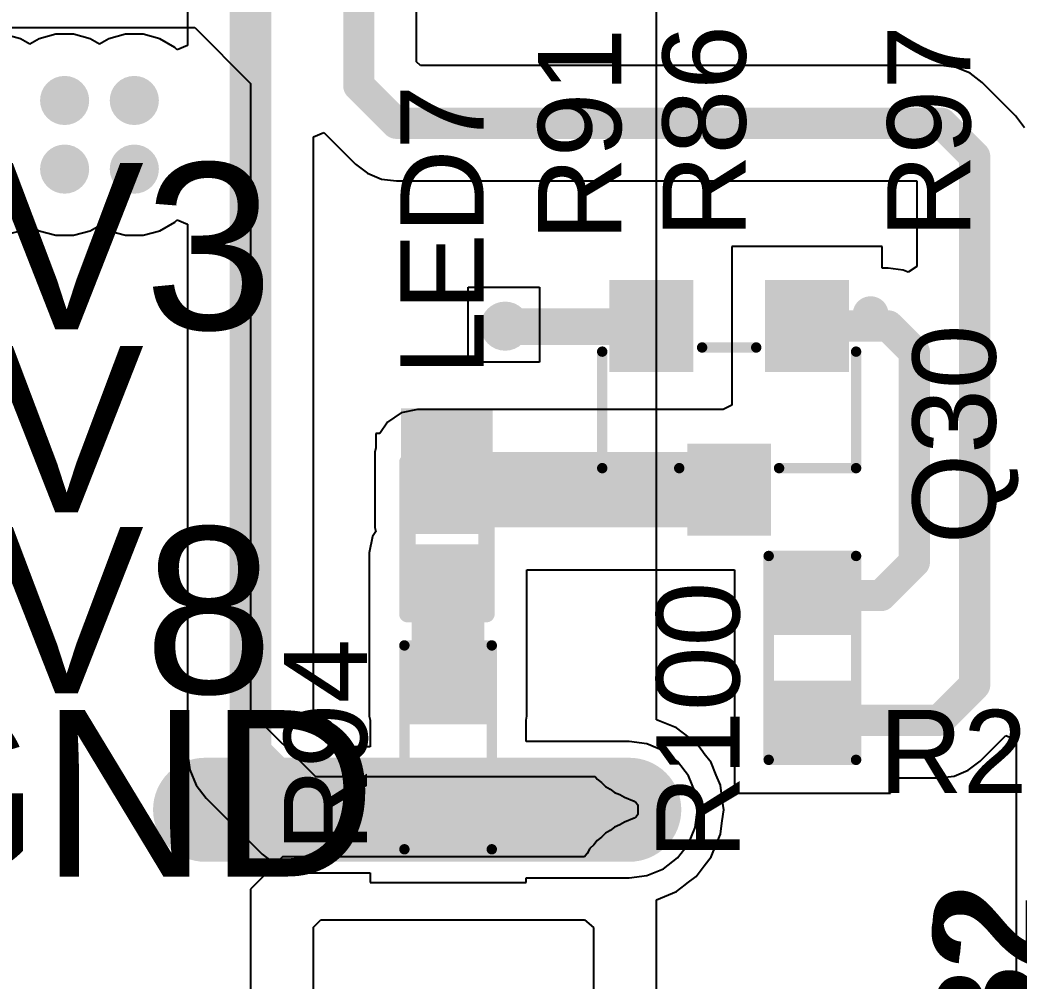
# Model space of a CAD drawing. Header units: millimetres. Extents: x 0 to 214, y 0 to 214.
# Drawn here: x 4.416 to 4.8962, y 0.8527 to 1.3147 of the extents above; entities that cross this region are included whole.
import ezdxf

# ---------------------------------------------------------------- set-up
doc = ezdxf.new("R2010")
doc.units = ezdxf.units.MM
doc.header["$MEASUREMENT"] = 0
for name, color, linetype in [('BottomLayer', 5, 'Continuous'), ('BottomSolder', 6, 'Continuous'), ('TopLayer', 1, 'Continuous'), ('TopOverlay', 2, 'Continuous'), ('TopPaste', 8, 'Continuous'), ('TopSolder', 216, 'Continuous'), ('ViaHoleLayer', 16, 'Continuous')]:
    doc.layers.add(name, color=color, linetype=linetype)
doc.styles.add('Arial', font='', dxfattribs={"height": 0.2})
doc.styles.get('Arial').set_extended_font_data('Arial')

# ---------------------------------------------------------------- blocks, each defined once
blk = doc.blocks.new('RES_0603_264')
at = {"layer": 'TopLayer'}
for points in [[(-0.015, 0.0175), (-0.015, -0.0175), (-0.045, -0.0175), (-0.045, 0.0175)], [(0.045, 0.0175), (0.045, -0.0175), (0.015, -0.0175), (0.015, 0.0175)]]:
    blk.add_hatch(color=1, dxfattribs=at).paths.add_polyline_path(points)
at = {"layer": 'TopPaste'}
for points in [[(-0.015, 0.0175), (-0.015, -0.0175), (-0.045, -0.0175), (-0.045, 0.0175)], [(0.045, 0.0175), (0.045, -0.0175), (0.015, -0.0175), (0.015, 0.0175)]]:
    blk.add_hatch(color=8, dxfattribs=at).paths.add_polyline_path(points)
at = {"layer": 'TopSolder'}
for points in [[(-0.011, 0.0215), (-0.011, -0.0215), (-0.049, -0.0215), (-0.049, 0.0215)], [(0.049, 0.0215), (0.049, -0.0215), (0.011, -0.0215), (0.011, 0.0215)]]:
    blk.add_hatch(color=216, dxfattribs=at).paths.add_polyline_path(points)
at = {"layer": 'TopOverlay', "const_width": 0.005}
for points in [[(-0.049, 0.021), (-0.049, -0.021)], [(-0.049, 0.021), (0.049, 0.021)], [(0.049, 0.021), (0.049, -0.021)], [(-0.049, -0.021), (0.049, -0.021)]]:
    blk.add_lwpolyline(points, dxfattribs=at)
at = {"layer": 'TopOverlay', "const_width": 0.0025}
for points in [[(-0.05025, 0.021, 1), (-0.04775, 0.021, 1)], [(-0.05025, 0.021, 1), (-0.04775, 0.021, 1)], [(0.04775, 0.021, 1), (0.05025, 0.021, 1)], [(0.04775, 0.021, 1), (0.05025, 0.021, 1)], [(-0.05025, -0.021, 1), (-0.04775, -0.021, 1)], [(-0.05025, -0.021, 1), (-0.04775, -0.021, 1)], [(0.04775, -0.021, 1), (0.05025, -0.021, 1)], [(0.04775, -0.021, 1), (0.05025, -0.021, 1)]]:
    blk.add_lwpolyline(points, format="xyb", close=True, dxfattribs=at)
blk = doc.blocks.new('RES_0603_270')
at = {"layer": 'TopLayer'}
for points in [[(-0.015, 0.0175), (-0.015, -0.0175), (-0.045, -0.0175), (-0.045, 0.0175)], [(0.045, 0.0175), (0.045, -0.0175), (0.015, -0.0175), (0.015, 0.0175)]]:
    blk.add_hatch(color=1, dxfattribs=at).paths.add_polyline_path(points)
at = {"layer": 'TopPaste'}
for points in [[(-0.015, 0.0175), (-0.015, -0.0175), (-0.045, -0.0175), (-0.045, 0.0175)], [(0.045, 0.0175), (0.045, -0.0175), (0.015, -0.0175), (0.015, 0.0175)]]:
    blk.add_hatch(color=8, dxfattribs=at).paths.add_polyline_path(points)
at = {"layer": 'TopSolder'}
for points in [[(-0.011, 0.0215), (-0.011, -0.0215), (-0.049, -0.0215), (-0.049, 0.0215)], [(0.049, 0.0215), (0.049, -0.0215), (0.011, -0.0215), (0.011, 0.0215)]]:
    blk.add_hatch(color=216, dxfattribs=at).paths.add_polyline_path(points)
at = {"layer": 'TopOverlay', "const_width": 0.005}
for points in [[(-0.049, -0.021), (-0.049, 0.021)], [(0.049, 0.021), (-0.049, 0.021)], [(0.049, -0.021), (0.049, 0.021)], [(0.049, -0.021), (-0.049, -0.021)]]:
    blk.add_lwpolyline(points, dxfattribs=at)
at = {"layer": 'TopOverlay', "const_width": 0.0025}
for points in [[(-0.05025, 0.021, 1), (-0.04775, 0.021, 1)], [(-0.05025, 0.021, 1), (-0.04775, 0.021, 1)], [(0.04775, 0.021, 1), (0.05025, 0.021, 1)], [(0.04775, 0.021, 1), (0.05025, 0.021, 1)], [(-0.05025, -0.021, 1), (-0.04775, -0.021, 1)], [(-0.05025, -0.021, 1), (-0.04775, -0.021, 1)], [(0.04775, -0.021, 1), (0.05025, -0.021, 1)], [(0.04775, -0.021, 1), (0.05025, -0.021, 1)]]:
    blk.add_lwpolyline(points, format="xyb", close=True, dxfattribs=at)
blk = doc.blocks.new('SOT_23_289')
at = {"layer": 'TopLayer'}
for points in [[(-0.01614, 0.05748), (0.01614, 0.05748), (0.01614, 0.02126), (-0.01614, 0.02126)], [(-0.05354, -0.02126), (-0.02126, -0.02126), (-0.02126, -0.05748), (-0.05354, -0.05748)], [(0.02126, -0.02126), (0.05354, -0.02126), (0.05354, -0.05748), (0.02126, -0.05748)]]:
    blk.add_hatch(color=1, dxfattribs=at).paths.add_polyline_path(points)
at = {"layer": 'TopPaste'}
for points in [[(-0.01614, 0.05748), (0.01614, 0.05748), (0.01614, 0.02126), (-0.01614, 0.02126)], [(-0.05354, -0.02126), (-0.02126, -0.02126), (-0.02126, -0.05748), (-0.05354, -0.05748)], [(0.02126, -0.02126), (0.05354, -0.02126), (0.05354, -0.05748), (0.02126, -0.05748)]]:
    blk.add_hatch(color=8, dxfattribs=at).paths.add_polyline_path(points)
at = {"layer": 'TopSolder'}
for points in [[(-0.02014, 0.06148), (0.02014, 0.06148), (0.02014, 0.01726), (-0.02014, 0.01726)], [(-0.05754, -0.01726), (-0.01726, -0.01726), (-0.01726, -0.06148), (-0.05754, -0.06148)], [(0.01726, -0.01726), (0.05754, -0.01726), (0.05754, -0.06148), (0.01726, -0.06148)]]:
    blk.add_hatch(color=216, dxfattribs=at).paths.add_polyline_path(points)
at = {"layer": 'TopOverlay', "const_width": 0.005}
for points in [[(-0.024, 0.029), (-0.061, 0.029)], [(-0.061, 0.029), (-0.061, -0.027)], [(0.061, 0.029), (0.024, 0.029)], [(0.061, 0.029), (0.061, -0.027)], [(0.013, -0.029), (-0.013, -0.029)]]:
    blk.add_lwpolyline(points, dxfattribs=at)
at = {"layer": 'TopOverlay'}
for points, const_width in [([(-0.06225, 0.029, 1), (-0.05975, 0.029, 1)], 0.0025), ([(-0.06225, 0.029, 1), (-0.05975, 0.029, 1)], 0.0025), ([(-0.02525, 0.029, 1), (-0.02275, 0.029, 1)], 0.0025), ([(0.02275, 0.029, 1), (0.02525, 0.029, 1)], 0.0025), ([(0.05975, 0.029, 1), (0.06225, 0.029, 1)], 0.0025), ([(0.05975, 0.029, 1), (0.06225, 0.029, 1)], 0.0025), ([(-0.06225, -0.027, 1), (-0.05975, -0.027, 1)], 0.0025), ([(-0.01425, -0.029, 1), (-0.01175, -0.029, 1)], 0.0025), ([(0.01175, -0.029, 1), (0.01425, -0.029, 1)], 0.0025), ([(0.05975, -0.027, 1), (0.06225, -0.027, 1)], 0.0025), ([(-0.06439, -0.045, 1), (-0.07161, -0.045, 1)], 0.01), ([(-0.07411, -0.045, 1), (-0.06911, -0.045, 1)], 0.005), ([(-0.06689, -0.045, 1), (-0.06189, -0.045, 1)], 0.005)]:
    blk.add_lwpolyline(points, format="xyb", close=True, dxfattribs=dict(at, const_width=const_width))
blk = doc.blocks.new('LED_0402_298')
at = {"layer": 'TopLayer'}
for points in [[(-0.03091, 0.01417), (-0.0065, 0.01417), (-0.0065, -0.01417), (-0.03091, -0.01417)], [(0.0065, 0.01417), (0.03091, 0.01417), (0.03091, -0.01417), (0.0065, -0.01417)]]:
    blk.add_hatch(color=1, dxfattribs=at).paths.add_polyline_path(points)
at = {"layer": 'TopOverlay'}
blk.add_hatch(color=2, dxfattribs=at).paths.add_polyline_path([(0.0369, -0.02198), (0.0629, -0.02198), (0.0629, 0.02202), (0.0369, 0.02202)])
at = {"layer": 'TopPaste'}
for points in [[(-0.03091, 0.01417), (-0.0065, 0.01417), (-0.0065, -0.01417), (-0.03091, -0.01417)], [(0.0065, 0.01417), (0.03091, 0.01417), (0.03091, -0.01417), (0.0065, -0.01417)]]:
    blk.add_hatch(color=8, dxfattribs=at).paths.add_polyline_path(points)
at = {"layer": 'TopSolder'}
for points in [[(-0.03491, 0.01817), (-0.0025, 0.01817), (-0.0025, -0.01817), (-0.03491, -0.01817)], [(0.0025, 0.01817), (0.03491, 0.01817), (0.03491, -0.01817), (0.0025, -0.01817)]]:
    blk.add_hatch(color=216, dxfattribs=at).paths.add_polyline_path(points)
at = {"layer": 'TopOverlay', "const_width": 0.00787}
for points in [[(-0.036, 0.019), (-0.036, -0.019)], [(-0.036, 0.019), (0.037, 0.019)], [(0.037, 0.019), (0.037, -0.019)], [(-0.036, -0.019), (0.037, -0.019)]]:
    blk.add_lwpolyline(points, dxfattribs=at)
at = {"layer": 'TopOverlay', "const_width": 0.00394}
for points in [[(-0.03797, 0.019, 1), (-0.03403, 0.019, 1)], [(-0.03797, 0.019, 1), (-0.03403, 0.019, 1)], [(0.03503, 0.019, 1), (0.03897, 0.019, 1)], [(0.03503, 0.019, 1), (0.03897, 0.019, 1)], [(-0.03797, -0.019, 1), (-0.03403, -0.019, 1)], [(-0.03797, -0.019, 1), (-0.03403, -0.019, 1)], [(0.03503, -0.019, 1), (0.03897, -0.019, 1)], [(0.03503, -0.019, 1), (0.03897, -0.019, 1)]]:
    blk.add_lwpolyline(points, format="xyb", close=True, dxfattribs=at)
blk = doc.blocks.new('S______B______392')
at = {"layer": 'TopLayer'}
for points in [[(-0.045, -0.0175), (-0.045, 0.0175), (-0.015, 0.0175), (-0.015, -0.0175)], [(0.015, -0.0175), (0.015, 0.0175), (0.045, 0.0175), (0.045, -0.0175)]]:
    blk.add_hatch(color=1, dxfattribs=at).paths.add_polyline_path(points)
at = {"layer": 'TopPaste'}
for points in [[(-0.045, -0.0175), (-0.045, 0.0175), (-0.015, 0.0175), (-0.015, -0.0175)], [(0.015, -0.0175), (0.015, 0.0175), (0.045, 0.0175), (0.045, -0.0175)]]:
    blk.add_hatch(color=8, dxfattribs=at).paths.add_polyline_path(points)
at = {"layer": 'TopSolder'}
for points in [[(-0.049, -0.0215), (-0.049, 0.0215), (-0.011, 0.0215), (-0.011, -0.0215)], [(0.011, -0.0215), (0.011, 0.0215), (0.049, 0.0215), (0.049, -0.0215)]]:
    blk.add_hatch(color=216, dxfattribs=at).paths.add_polyline_path(points)
at = {"layer": 'TopOverlay', "const_width": 0.005}
for points in [[(0.05, 0.022), (-0.05, 0.022)], [(-0.05, -0.022), (-0.05, 0.022)], [(0.05, -0.022), (0.05, 0.022)], [(0.05, -0.022), (-0.05, -0.022)]]:
    blk.add_lwpolyline(points, dxfattribs=at)
at = {"layer": 'TopOverlay', "const_width": 0.0025}
for points in [[(-0.05125, 0.022, 1), (-0.04875, 0.022, 1)], [(-0.05125, 0.022, 1), (-0.04875, 0.022, 1)], [(0.04875, 0.022, 1), (0.05125, 0.022, 1)], [(0.04875, 0.022, 1), (0.05125, 0.022, 1)], [(-0.05125, -0.022, 1), (-0.04875, -0.022, 1)], [(-0.05125, -0.022, 1), (-0.04875, -0.022, 1)], [(0.04875, -0.022, 1), (0.05125, -0.022, 1)], [(0.04875, -0.022, 1), (0.05125, -0.022, 1)]]:
    blk.add_lwpolyline(points, format="xyb", close=True, dxfattribs=at)
at = {"layer": 'TopOverlay'}
blk.add_text('SB2', height=0.05, rotation=-180, dxfattribs=at).set_placement((0.046897, -0.027803))

msp = doc.modelspace()

# ---------------------------------------------------------------- hatches: boundary and pattern name
at = {"layer": 'BottomLayer'}
h = msp.add_hatch(color=5, dxfattribs=at)
edge = h.paths.add_edge_path()
edge.add_arc((4.4375, 1.276), 0.01181, 0, 360)
h = msp.add_hatch(color=5, dxfattribs=at)
edge = h.paths.add_edge_path()
edge.add_arc((4.471, 1.276), 0.01181, 0, 360)
h = msp.add_hatch(color=5, dxfattribs=at)
edge = h.paths.add_edge_path()
edge.add_arc((4.4375, 1.243), 0.01181, 0, 360)
h = msp.add_hatch(color=5, dxfattribs=at)
edge = h.paths.add_edge_path()
edge.add_arc((4.471, 1.243), 0.01181, 0, 360)
h = msp.add_hatch(color=5, dxfattribs=at)
edge = h.paths.add_edge_path()
edge.add_arc((4.6492, 1.16751), 0.01181, 0, 360)
h = msp.add_hatch(color=5, dxfattribs=at)
edge = h.paths.add_edge_path()
edge.add_arc((4.70887, 0.93503), 0.01181, 0, 360)
at = {"layer": 'BottomSolder'}
h = msp.add_hatch(color=6, dxfattribs=at)
edge = h.paths.add_edge_path()
edge.add_arc((4.4375, 1.276), 0.00591, 0, 360)
h = msp.add_hatch(color=6, dxfattribs=at)
edge = h.paths.add_edge_path()
edge.add_arc((4.471, 1.276), 0.00591, 0, 360)
h = msp.add_hatch(color=6, dxfattribs=at)
edge = h.paths.add_edge_path()
edge.add_arc((4.4375, 1.243), 0.00591, 0, 360)
h = msp.add_hatch(color=6, dxfattribs=at)
edge = h.paths.add_edge_path()
edge.add_arc((4.471, 1.243), 0.00591, 0, 360)
h = msp.add_hatch(color=6, dxfattribs=at)
edge = h.paths.add_edge_path()
edge.add_arc((4.6492, 1.16751), 0.00591, 0, 360)
h = msp.add_hatch(color=6, dxfattribs=at)
edge = h.paths.add_edge_path()
edge.add_arc((4.70887, 0.93503), 0.00591, 0, 360)
at = {"layer": 'TopLayer'}
h = msp.add_hatch(color=1, dxfattribs=at)
edge = h.paths.add_edge_path()
edge.add_arc((4.4375, 1.276), 0.01181, 0, 360)
h = msp.add_hatch(color=1, dxfattribs=at)
edge = h.paths.add_edge_path()
edge.add_arc((4.471, 1.276), 0.01181, 0, 360)
h = msp.add_hatch(color=1, dxfattribs=at)
edge = h.paths.add_edge_path()
edge.add_arc((4.4375, 1.243), 0.01181, 0, 360)
h = msp.add_hatch(color=1, dxfattribs=at)
edge = h.paths.add_edge_path()
edge.add_arc((4.471, 1.243), 0.01181, 0, 360)
h = msp.add_hatch(color=1, dxfattribs=at)
edge = h.paths.add_edge_path()
edge.add_arc((4.6492, 1.16751), 0.01181, 0, 360)
for points in [[(4.71784, 1.1761), (4.6492, 1.1761), (4.6492, 1.15838), (4.71784, 1.15838)], [(4.60706, 1.07077), (4.77301, 1.07077), (4.77301, 1.10699), (4.60706, 1.10699)], [(4.60429, 0.98003), (4.63929, 0.98003), (4.63929, 1.05857), (4.60429, 1.05857)]]:
    msp.add_hatch(color=1, dxfattribs=at).paths.add_polyline_path(points)
h = msp.add_hatch(color=1, dxfattribs=at)
edge = h.paths.add_edge_path()
edge.add_arc((4.70887, 0.93503), 0.01181, 0, 360)
at = {"layer": 'TopSolder'}
h = msp.add_hatch(color=216, dxfattribs=at)
edge = h.paths.add_edge_path()
edge.add_arc((4.4375, 1.276), 0.00591, 0, 360)
h = msp.add_hatch(color=216, dxfattribs=at)
edge = h.paths.add_edge_path()
edge.add_arc((4.471, 1.276), 0.00591, 0, 360)
h = msp.add_hatch(color=216, dxfattribs=at)
edge = h.paths.add_edge_path()
edge.add_arc((4.4375, 1.243), 0.00591, 0, 360)
h = msp.add_hatch(color=216, dxfattribs=at)
edge = h.paths.add_edge_path()
edge.add_arc((4.471, 1.243), 0.00591, 0, 360)
h = msp.add_hatch(color=216, dxfattribs=at)
edge = h.paths.add_edge_path()
edge.add_arc((4.6492, 1.16751), 0.00591, 0, 360)
h = msp.add_hatch(color=216, dxfattribs=at)
edge = h.paths.add_edge_path()
edge.add_arc((4.70887, 0.93503), 0.00591, 0, 360)
at = {"layer": 'ViaHoleLayer'}
h = msp.add_hatch(color=16, dxfattribs=at)
edge = h.paths.add_edge_path()
edge.add_arc((4.4375, 1.276), 0.00591, 0, 360)
h = msp.add_hatch(color=16, dxfattribs=at)
edge = h.paths.add_edge_path()
edge.add_arc((4.471, 1.276), 0.00591, 0, 360)
h = msp.add_hatch(color=16, dxfattribs=at)
edge = h.paths.add_edge_path()
edge.add_arc((4.4375, 1.243), 0.00591, 0, 360)
h = msp.add_hatch(color=16, dxfattribs=at)
edge = h.paths.add_edge_path()
edge.add_arc((4.471, 1.243), 0.00591, 0, 360)
h = msp.add_hatch(color=16, dxfattribs=at)
edge = h.paths.add_edge_path()
edge.add_arc((4.6492, 1.16751), 0.00591, 0, 360)
h = msp.add_hatch(color=16, dxfattribs=at)
edge = h.paths.add_edge_path()
edge.add_arc((4.70887, 0.93503), 0.00591, 0, 360)

# ---------------------------------------------------------------- linework, layer by layer
at = {"layer": 'BottomLayer'}
for p, q in [((4.722, 0.9783), (4.722, 1.41549)), ((4.375, 1.311), (4.5, 1.311)), ((4.5, 1.311), (4.52687, 1.28413)), ((4.52687, 1.28413), (4.52687, 0.98213)), ((4.63149, 1.15019), (4.63149, 1.18617)), ((4.63149, 1.18617), (4.66571, 1.18617)), ((4.66571, 1.18617), (4.66571, 1.15019)), ((4.66571, 1.15019), (4.63149, 1.15019)), ((4.52687, 0.98213), (4.558, 0.951)), ((4.73156, 0.97434), (4.722, 0.9783)), ((4.74096, 0.96713), (4.73156, 0.97434)), ((4.74419, 0.96292), (4.74096, 0.96713)), ((4.7442, 0.96291), (4.74419, 0.96292)), ((4.74419, 0.96292), (4.74419, 0.96292)), ((4.74494, 0.96194), (4.7442, 0.96291)), ((4.74817, 0.95773), (4.74494, 0.96194)), ((4.74494, 0.96194), (4.74494, 0.96194)), ((4.74494, 0.96194), (4.74494, 0.96194)), ((4.75068, 0.95169), (4.74817, 0.95773)), ((4.558, 0.951), (4.69253, 0.951)), ((4.69253, 0.951), (4.69347, 0.94977)), ((4.75271, 0.94678), (4.75068, 0.95169)), ((4.69347, 0.94977), (4.69557, 0.94816)), ((4.69557, 0.94816), (4.69744, 0.94629)), ((4.69744, 0.94629), (4.69973, 0.94497)), ((4.75356, 0.9403), (4.75271, 0.94678)), ((4.69973, 0.94497), (4.70183, 0.94336)), ((4.70183, 0.94336), (4.70427, 0.94235)), ((4.70427, 0.94235), (4.70656, 0.94103)), ((4.70656, 0.94103), (4.71121, 0.9391)), ((4.71121, 0.9391), (4.71219, 0.93835)), ((4.71219, 0.93835), (4.71219, 0.93835)), ((4.71219, 0.93835), (4.71293, 0.93738)), ((4.71293, 0.93738), (4.71293, 0.93269)), ((4.75426, 0.93503), (4.75356, 0.9403)), ((4.75356, 0.9403), (4.75356, 0.9403)), ((4.75356, 0.9403), (4.75356, 0.9403)), ((4.71219, 0.93171), (4.71122, 0.93097)), ((4.71293, 0.93269), (4.71219, 0.93171)), ((4.75356, 0.92977), (4.75426, 0.93503)), ((4.70183, 0.92671), (4.69973, 0.9251)), ((4.70427, 0.92772), (4.70183, 0.92671)), ((4.70656, 0.92904), (4.70427, 0.92772)), ((4.71122, 0.93097), (4.70656, 0.92904)), ((4.75271, 0.92329), (4.7534, 0.92855)), ((4.7534, 0.92855), (4.75356, 0.92977)), ((4.7534, 0.92855), (4.7534, 0.92855)), ((4.7534, 0.92855), (4.7534, 0.92855)), ((4.75356, 0.92977), (4.75356, 0.92977)), ((4.75356, 0.92977), (4.75356, 0.92977)), ((4.69557, 0.9219), (4.69347, 0.92029)), ((4.69744, 0.92377), (4.69557, 0.9219)), ((4.69973, 0.9251), (4.69744, 0.92377)), ((4.75068, 0.91838), (4.75271, 0.92329)), ((4.69186, 0.9182), (4.68999, 0.91633)), ((4.69347, 0.92029), (4.69186, 0.9182)), ((4.74817, 0.91234), (4.75068, 0.91838)), ((4.54227, 0.91234), (4.52687, 0.89693)), ((4.68737, 0.91234), (4.54227, 0.91234)), ((4.68867, 0.91404), (4.68737, 0.91234)), ((4.68999, 0.91633), (4.68867, 0.91404)), ((4.74494, 0.90813), (4.74817, 0.91234)), ((4.74096, 0.90294), (4.74494, 0.90813)), ((4.74494, 0.90813), (4.74494, 0.90813)), ((4.74494, 0.90813), (4.74494, 0.90813)), ((4.73675, 0.89971), (4.74096, 0.90294)), ((4.73156, 0.89573), (4.73578, 0.89896)), ((4.73578, 0.89896), (4.73675, 0.89971)), ((4.73578, 0.89896), (4.73578, 0.89896)), ((4.73578, 0.89896), (4.73578, 0.89896)), ((4.73578, 0.89896), (4.73578, 0.89896)), ((4.52687, 0.89693), (4.52687, 0.825)), ((4.722, 0.89177), (4.73156, 0.89573)), ((4.722, 0.541), (4.722, 0.89177)), ((4.55713, 0.87855), (4.56066, 0.88208)), ((4.56066, 0.88208), (4.68737, 0.88208)), ((4.68737, 0.88208), (4.69174, 0.8784)), ((4.55713, 0.825), (4.55713, 0.87855)), ((4.69174, 0.8784), (4.69174, 0.541))]:
    msp.add_line(p, q, dxfattribs=at)
at = {"layer": 'BottomLayer', "const_width": 0.05}
msp.add_lwpolyline([(4.505, 0.93503), (4.70887, 0.93503)], dxfattribs=at)
at = {"layer": 'BottomLayer', "const_width": 0.025}
for points in [[(4.4925, 0.93503, 1), (4.5175, 0.93503, 1)], [(4.69637, 0.93503, 1), (4.72137, 0.93503, 1)]]:
    msp.add_lwpolyline(points, format="xyb", close=True, dxfattribs=at)
at = {"layer": 'TopLayer'}
for p, q in [((4.49661, 1.58261), (4.49661, 1.30245)), ((4.6066, 1.29464), (4.6066, 1.49601)), ((4.41628, 1.30564), (4.40819, 1.30781)), ((4.43331, 1.30781), (4.42522, 1.30564)), ((4.44169, 1.30781), (4.43331, 1.30781)), ((4.44978, 1.30564), (4.44169, 1.30781)), ((4.46681, 1.30781), (4.45872, 1.30564)), ((4.47519, 1.30781), (4.46681, 1.30781)), ((4.48328, 1.30564), (4.47519, 1.30781)), ((4.42075, 1.30306), (4.41628, 1.30564)), ((4.42522, 1.30564), (4.42075, 1.30306)), ((4.45425, 1.30306), (4.44978, 1.30564)), ((4.45872, 1.30564), (4.45425, 1.30306)), ((4.49053, 1.30146), (4.48328, 1.30564)), ((4.49161, 1.30038), (4.49053, 1.30146)), ((4.49661, 1.30245), (4.49161, 1.30038)), ((4.60847, 1.29277), (4.6066, 1.29464)), ((4.85887, 1.29277), (4.60847, 1.29277)), ((4.86605, 1.29183), (4.85887, 1.29277)), ((4.87274, 1.28906), (4.86605, 1.29183)), ((4.87848, 1.28465), (4.87274, 1.28906)), ((4.89448, 1.26865), (4.87848, 1.28465)), ((4.89889, 1.2629), (4.89448, 1.26865)), ((4.55713, 1.25859), (4.56213, 1.26066)), ((4.55713, 0.97457), (4.55713, 1.25859)), ((4.56213, 1.26066), (4.57737, 1.24542)), ((4.57737, 1.24542), (4.58311, 1.24101)), ((4.58311, 1.24101), (4.5898, 1.23824)), ((4.5898, 1.23824), (4.59698, 1.2373)), ((4.59698, 1.2373), (4.84713, 1.2373)), ((4.84713, 1.2373), (4.84713, 1.19616)), ((4.41628, 1.21336), (4.42075, 1.21594)), ((4.42075, 1.21594), (4.42522, 1.21336)), ((4.44978, 1.21336), (4.45425, 1.21594)), ((4.45425, 1.21594), (4.45872, 1.21336)), ((4.48328, 1.21336), (4.49053, 1.21754)), ((4.49053, 1.21754), (4.49161, 1.21862)), ((4.49161, 1.21862), (4.49661, 1.21655)), ((4.49661, 1.21655), (4.49661, 0.96204)), ((4.40819, 1.21119), (4.41628, 1.21336)), ((4.42522, 1.21336), (4.43331, 1.21119)), ((4.43331, 1.21119), (4.44169, 1.21119)), ((4.44169, 1.21119), (4.44978, 1.21336)), ((4.45872, 1.21336), (4.46681, 1.21119)), ((4.46681, 1.21119), (4.47519, 1.21119)), ((4.47519, 1.21119), (4.48328, 1.21336)), ((4.83041, 1.20573), (4.75813, 1.20573)), ((4.75813, 1.20573), (4.75813, 1.12951)), ((4.83041, 1.19536), (4.83041, 1.20573)), ((4.84713, 1.19616), (4.84297, 1.19338)), ((4.83331, 1.19536), (4.83041, 1.19536)), ((4.84049, 1.19441), (4.83331, 1.19536)), ((4.84297, 1.19338), (4.84049, 1.19441)), ((4.75813, 1.12951), (4.75401, 1.12738)), ((4.59925, 1.12583), (4.59264, 1.12141)), ((4.60706, 1.12738), (4.59925, 1.12583)), ((4.75401, 1.12738), (4.60706, 1.12738)), ((4.59264, 1.12141), (4.58901, 1.11598)), ((4.58901, 1.11598), (4.58706, 1.11598)), ((4.58706, 1.11598), (4.58706, 1.10896)), ((4.58706, 1.10896), (4.58666, 1.10699)), ((4.58666, 1.10699), (4.58666, 1.07077)), ((4.58666, 1.07077), (4.58706, 1.0688)), ((4.58545, 1.06638), (4.5839, 1.05857)), ((4.58706, 1.06878), (4.58545, 1.06638)), ((4.58706, 1.0688), (4.58706, 1.06878)), ((4.5839, 1.05857), (4.5839, 0.98003)), ((4.65968, 0.98003), (4.65968, 1.05038)), ((4.65968, 1.05038), (4.75937, 1.05038)), ((4.75937, 1.05038), (4.75937, 1.00303)), ((4.75937, 1.00303), (4.75937, 0.94303)), ((4.5839, 0.98003), (4.58429, 0.97806)), ((4.65929, 0.97806), (4.65968, 0.98003)), ((4.58429, 0.97806), (4.58429, 0.96529)), ((4.65929, 0.96781), (4.65929, 0.97806)), ((4.5664, 0.96529), (4.55713, 0.97457)), ((4.87748, 0.95842), (4.88978, 0.97072)), ((4.88978, 0.97072), (4.89478, 0.96865)), ((4.58429, 0.96529), (4.5664, 0.96529)), ((4.70887, 0.96781), (4.65929, 0.96781)), ((4.71735, 0.9667), (4.70887, 0.96781)), ((4.72526, 0.96342), (4.71735, 0.9667)), ((4.89478, 0.96865), (4.89478, 0.94899)), ((4.49661, 0.96204), (4.49764, 0.95421)), ((4.73205, 0.95821), (4.72526, 0.96342)), ((4.73726, 0.95142), (4.73205, 0.95821)), ((4.87174, 0.95401), (4.87748, 0.95842)), ((4.49764, 0.95421), (4.50066, 0.94691)), ((4.74053, 0.94352), (4.73726, 0.95142)), ((4.85787, 0.9503), (4.86505, 0.95124)), ((4.86505, 0.95124), (4.87174, 0.95401)), ((4.50066, 0.94691), (4.50547, 0.94064)), ((4.83437, 0.94303), (4.83437, 0.9503)), ((4.83437, 0.9503), (4.85787, 0.9503)), ((4.89478, 0.94899), (4.89478, 0.83031)), ((4.74165, 0.93503), (4.74053, 0.94352)), ((4.75937, 0.94303), (4.83437, 0.94303)), ((4.50547, 0.94064), (4.53247, 0.91364)), ((4.74053, 0.92655), (4.74165, 0.93503)), ((4.73726, 0.91864), (4.74053, 0.92655)), ((4.73205, 0.91186), (4.73726, 0.91864)), ((4.53247, 0.91364), (4.53248, 0.91364)), ((4.53248, 0.91364), (4.53874, 0.90883)), ((4.53874, 0.90883), (4.54604, 0.90581)), ((4.72526, 0.90665), (4.73205, 0.91186)), ((4.54604, 0.90581), (4.55387, 0.90478)), ((4.55387, 0.90478), (4.58429, 0.90478)), ((4.58429, 0.90478), (4.58429, 0.90003)), ((4.70887, 0.90225), (4.71735, 0.90337)), ((4.71735, 0.90337), (4.72526, 0.90665)), ((4.58429, 0.90003), (4.65929, 0.90003)), ((4.65929, 0.90003), (4.65929, 0.90225)), ((4.65929, 0.90225), (4.70887, 0.90225))]:
    msp.add_line(p, q, dxfattribs=at)
for points, const_width in [([(4.52687, 0.96204), (4.52687, 1.58261)], 0.02), ([(4.57887, 1.28315), (4.57887, 1.52051)], 0.015), ([(4.57887, 1.28315), (4.59698, 1.26503)], 0.015), ([(4.59698, 1.26503), (4.85887, 1.26503)], 0.015), ([(4.85887, 1.26503), (4.87487, 1.24903)], 0.015), ([(4.87487, 0.99503), (4.87487, 1.24903)], 0.015), ([(4.79427, 1.16762), (4.83331, 1.16762)], 0.015), ([(4.83331, 1.16762), (4.84587, 1.15507)], 0.015), ([(4.84587, 1.05403), (4.84587, 1.15507)], 0.015), ([(4.82987, 1.03803), (4.84587, 1.05403)], 0.015), ([(4.79687, 1.03803), (4.82987, 1.03803)], 0.015), ([(4.85787, 0.97803), (4.87487, 0.99503)], 0.015), ([(4.79687, 0.97803), (4.85787, 0.97803)], 0.015), ([(4.52687, 0.96204), (4.55387, 0.93503)], 0.02), ([(4.62279, 0.93603), (4.62379, 0.93503)], 0.025), ([(4.62379, 0.93503), (4.70887, 0.93503)], 0.025), ([(4.55387, 0.93503), (4.62179, 0.93503)], 0.02), ([(4.62179, 0.93503), (4.62279, 0.93603)], 0.01)]:
    msp.add_lwpolyline(points, dxfattribs=dict(at, const_width=const_width))
for points, const_width in [([(4.57512, 1.28315, 1), (4.58262, 1.28315, 1)], 0.0075), ([(4.57512, 1.28315, 1), (4.58262, 1.28315, 1)], 0.0075), ([(4.59323, 1.26503, 1), (4.60073, 1.26503, 1)], 0.0075), ([(4.59323, 1.26503, 1), (4.60073, 1.26503, 1)], 0.0075), ([(4.85512, 1.26503, 1), (4.86262, 1.26503, 1)], 0.0075), ([(4.85512, 1.26503, 1), (4.86262, 1.26503, 1)], 0.0075), ([(4.87112, 1.24903, 1), (4.87862, 1.24903, 1)], 0.0075), ([(4.87112, 1.24903, 1), (4.87862, 1.24903, 1)], 0.0075), ([(4.79052, 1.16762, 1), (4.79802, 1.16762, 1)], 0.0075), ([(4.82956, 1.16762, 1), (4.83706, 1.16762, 1)], 0.0075), ([(4.82956, 1.16762, 1), (4.83706, 1.16762, 1)], 0.0075), ([(4.84212, 1.15507, 1), (4.84962, 1.15507, 1)], 0.0075), ([(4.84212, 1.15507, 1), (4.84962, 1.15507, 1)], 0.0075), ([(4.84212, 1.05403, 1), (4.84962, 1.05403, 1)], 0.0075), ([(4.84212, 1.05403, 1), (4.84962, 1.05403, 1)], 0.0075), ([(4.79312, 1.03803, 1), (4.80062, 1.03803, 1)], 0.0075), ([(4.82612, 1.03803, 1), (4.83362, 1.03803, 1)], 0.0075), ([(4.82612, 1.03803, 1), (4.83362, 1.03803, 1)], 0.0075), ([(4.87112, 0.99503, 1), (4.87862, 0.99503, 1)], 0.0075), ([(4.87112, 0.99503, 1), (4.87862, 0.99503, 1)], 0.0075), ([(4.79312, 0.97803, 1), (4.80062, 0.97803, 1)], 0.0075), ([(4.85412, 0.97803, 1), (4.86162, 0.97803, 1)], 0.0075), ([(4.85412, 0.97803, 1), (4.86162, 0.97803, 1)], 0.0075), ([(4.52187, 0.96204, 1), (4.53187, 0.96204, 1)], 0.01), ([(4.52187, 0.96204, 1), (4.53187, 0.96204, 1)], 0.01), ([(4.61654, 0.93603, 1), (4.62904, 0.93603, 1)], 0.0125), ([(4.61754, 0.93503, 1), (4.63004, 0.93503, 1)], 0.0125), ([(4.61754, 0.93503, 1), (4.63004, 0.93503, 1)], 0.0125), ([(4.70262, 0.93503, 1), (4.71512, 0.93503, 1)], 0.0125), ([(4.54887, 0.93503, 1), (4.55887, 0.93503, 1)], 0.01), ([(4.54887, 0.93503, 1), (4.55887, 0.93503, 1)], 0.01), ([(4.61679, 0.93503, 1), (4.62679, 0.93503, 1)], 0.01), ([(4.61929, 0.93503, 1), (4.62429, 0.93503, 1)], 0.005), ([(4.62029, 0.93603, 1), (4.62529, 0.93603, 1)], 0.005)]:
    msp.add_lwpolyline(points, format="xyb", close=True, dxfattribs=dict(at, const_width=const_width))

# ---------------------------------------------------------------- block references
for name, p, rotation in [('SOT_23_289', (4.75687, 1.12825), 180), ('LED_0402_298', (4.62123, 1.06507), 90), ('RES_0603_264', (4.79687, 1.00803), 90), ('RES_0603_270', (4.62179, 0.96503), 270), ('S______B______392', (4.93267, 0.81531), 270)]:
    msp.add_blockref(name, p, dxfattribs=dict(rotation=rotation))

# ---------------------------------------------------------------- texts
at = {"layer": 'TopOverlay', "style": 'Arial'}
for s, height, rotation, p in [('R91', 0.04, 90, (4.70499, 1.20835)), ('R86', 0.04, 90, (4.76486, 1.20972)), ('R97', 0.04, 90, (4.87286, 1.20972)), ('LED7', 0.04, 90, (4.63886, 1.14372)), ('3V3', 0.08, 360, (4.339, 1.16594)), ('Q30', 0.04, 90, (4.88499, 1.06268)), ('5V', 0.08, 360, (4.339, 1.07794)), ('3V8', 0.08, 360, (4.339, 0.99094)), ('R100', 0.04, 90, (4.76186, 0.91106)), ('R94', 0.04, 90, (4.58286, 0.91472)), ('GND', 0.08, 360, (4.339, 0.90294)), ('SB2', 0.05, 90, (4.90545, 0.76841))]:
    msp.add_text(s, height=height, rotation=rotation, dxfattribs=at).set_placement(p)
msp.add_text('R27', height=0.04, dxfattribs=at).set_placement((4.82884, 0.94304))

doc.saveas('drawing.dxf')
